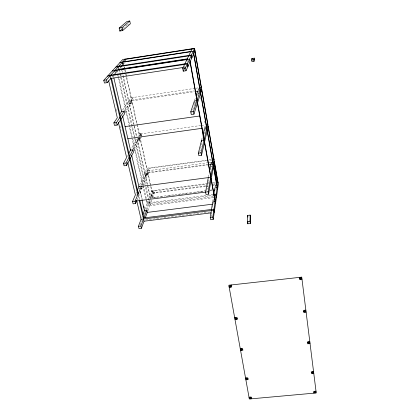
<?xml version="1.0" encoding="UTF-8"?>
<svg xmlns="http://www.w3.org/2000/svg" width="420" height="420" viewBox="0 0 420 420"><rect width="100%" height="100%" fill="white"/><g stroke="black" fill="none" stroke-linecap="round" stroke-linejoin="round"><path stroke-width="0.32" stroke-dasharray="2.1 1.58" d="M211.166 216.573L211.459 214.678M211.554 214.042L211.748 212.783M212.594 207.286L212.982 204.75M213.171 203.522L213.444 201.731M213.539 201.138L213.722 199.941M215.25 190.003L215.329 189.467M215.334 187.173L215.806 184.102M212.772 201.311L213.418 197.159M215.05 186.711L215.639 182.952L212.389 183.377M206.829 190.045L207.296 187.509M207.412 186.874L208.346 181.802M208.462 181.167L208.693 179.902M210.536 169.895L211.202 166.247M211.628 163.952L211.942 162.23M211.223 164.005L211.538 162.288M208.383 177.056L208.966 173.927M210.814 164.047L211.575 159.968L208.997 160.34M199.731 151.972L201.968 142.753M204.183 133.613L204.635 131.759M204.782 131.14L205.448 128.389M205.59 127.811L205.868 126.656M205.107 127.827L205.385 126.677M201.653 139.86L202.708 135.571M204.477 128.394L205.217 125.407M191.636 113.29L195.384 101.897M197.526 95.392L198.639 92.011M198.629 90.195L199.033 88.972M194.534 100.543L195.515 97.618M198.004 90.211L198.823 87.78L195.578 88.258M147.94 210.599L149.725 205.748L148.255 199.243M212.94 196.77L150.082 204.776L151.877 199.894M155.783 197.647L152.549 198.061L154.403 193.032L153.951 190.964M154.177 191.998L152.318 197.017L150.077 197.305M146.995 209.638L150.502 200.214M151.405 197.788L154.145 190.439M153.043 190.585L150.964 196.114L151.195 197.164M140.333 224.921L142.17 220.038M144.233 214.541L144.921 212.709M145.142 212.111L145.819 210.315M146.039 209.722L149.636 200.146M151.431 198.209L150.308 198.35L152.397 192.791L139.923 136.595M141.724 217.628L142.17 216.447M144.874 209.333L146.937 203.9L145.945 199.542M213.197 194.513L147.304 202.939L148.685 199.295M148.916 198.686L151.94 190.727L209.234 183.283M137.12 199.92L143.026 185.829M143.262 185.257L149.646 170.037M147.441 173.644L147.226 174.153L144.947 174.458M141.803 185.288L149.179 167.905M146.543 174.872L146.328 175.387L145.845 173.224L146.06 172.715M139.692 188.412L139.451 188.974L139.188 187.85M140.905 185.566L147.415 170.331M136.075 193.321L136.595 192.124M139.66 185.036L146.942 168.205L211.669 159.521M134.048 151.137L141.561 136.61M139.834 137.881L138.511 140.416L138.007 138.149L136.841 138.311L131.371 148.554M141.041 136.022L141.593 134.962M124.63 164.729L125.197 163.658M132.799 149.221L139.272 136.93M133.219 149.336L139.172 137.986L139.676 140.254L137.351 140.579M140.238 135.954L141.572 133.413L139.288 133.733L137.928 136.279M140.002 134.032L140.228 133.597L140.721 135.828M138.805 136.647L140.427 133.571M127.087 156.576L127.654 155.505M125.328 112.676L131.717 102.984L131.187 100.606L128.809 100.958L122.845 74.356M130.531 103.157L130.268 103.546L129.738 101.168L130.001 100.779M131.455 101.798L131.198 102.186L128.814 102.533M115.18 124.457L115.862 123.433M124.294 110.859L133.313 97.44M122.63 110.019L131.224 97.414M111.809 77.354L113.017 75.978M116.146 72.434L117.327 71.09M119.837 68.245L120.703 67.258M123.538 64.045L124.304 63.168M105.263 82.126L106.103 81.186M122.777 28.481L127.197 24.659M127.685 24.234L128.751 24.061M184.07 66.791L185.367 66.591M130.972 97.787L194.933 88.352M131.492 100.128L194.082 90.925M128.546 101.341L194.439 91.665M131.717 102.984L129.339 103.331L137.078 137.865M129.082 103.724L131.46 103.373L130.93 100.989M199.332 93.434L198.109 93.613L197.894 92.4M196.145 103.315L194.859 103.498L194.628 102.228M200.844 125.48L139.057 134.164L126.457 77.469M201.49 125.386L205.37 124.84M148.969 168.394L208.352 160.435M208.394 162.645L147.205 170.825L150.465 185.504M209.039 162.561L212.929 162.041M150.308 198.35L137.093 139.445L139.424 139.12L139.66 138.673L139.912 139.802L137.587 140.128L144.926 172.867L207.617 164.477M144.706 173.376L208.121 164.892M145.189 175.534L147.467 175.234L146.984 173.072M212.279 166.588L211.113 166.745L210.919 165.643M140.884 188.255L142.076 188.097L141.818 186.974M140.642 188.816L141.839 188.664L141.582 187.535M212.478 182.863L215.066 182.522M151.741 191.252L208.493 183.881M152.397 192.791L206.987 185.714M212.84 184.958L216.085 184.537M205.632 186.396L152.203 193.316L150.607 186.144M206.283 186.312L208.226 186.06M212.116 185.556L216.006 185.052M149.84 196.261L152.087 195.967L152.549 198.061M206.299 190.628L152.754 197.521L152.287 195.426L150.045 195.715L145.409 175.025L147.683 174.725L147.2 172.562M210.168 190.129L212.105 189.882M156.429 197.568L159.663 197.148M160.309 197.069L163.537 196.649M166.126 196.319L168.063 196.072M168.709 195.988L171.943 195.573M172.589 195.489L175.822 195.074M178.406 194.738L180.343 194.492M180.989 194.408L184.222 193.993M184.868 193.909L188.748 193.41M189.394 193.326L191.977 192.995M194.565 192.659L200.382 191.914M201.028 191.83L204.262 191.415M210.079 190.664L212.016 190.417M146.937 203.9L213.05 195.463M149.725 205.748L213.439 197.636M145.724 219.98L210.614 211.885M116.056 109.4L116.655 111.946M119.931 125.969L120.976 130.431M135.949 194.497L136.216 195.647M138.269 193.604L139.681 199.678M138.112 195.757L139.115 200.062M140.275 190.942L142.312 199.804M113.453 76.151L113.741 77.417M140.18 192.145L141.934 199.752M116.54 70.329L117.264 73.526M117.411 74.167L131.722 137.062M131.87 137.697L142.684 185.22M142.826 185.84L145.803 198.917M118.902 69.305L119.768 73.143M119.91 73.784L131.413 124.698M131.555 125.328L134.132 136.726M134.274 137.356L148.113 198.623M117.049 69.757L117.773 72.944M118.351 75.495L129.581 124.929M129.727 125.559L132.305 136.915M132.877 139.44L143.231 185.021M143.378 185.661L147.304 202.939M121.994 70.555L122.703 73.721M120.577 65.809L121.144 68.345M121.286 68.98L121.999 72.156M122.85 75.962L136.416 136.427M119.548 69.373L120.409 73.201M120.551 73.841L145.535 184.622M146.097 187.105L148.617 198.292M148.759 198.912L150.082 204.776M123.349 63.499L123.916 66.04M124.058 66.675L124.619 69.211M124.761 69.846L125.186 71.752M125.748 74.293L126.315 76.834M139.692 137.03L146.727 168.698M141.346 133.844L141.839 136.075L142.065 135.639L139.781 135.959L137.471 125.554M123.627 63.189L123.905 64.454M124.472 66.99L124.892 68.891M125.034 69.526L125.879 73.327M126.016 73.962L126.583 76.498M126.719 77.133L137.329 124.924M194.765 101.813L194.996 103.084M187.231 61.378L187.394 62.27M198.02 92.033L198.235 93.24M204.682 129.549L204.887 130.704M200.492 97.225L200.828 99.146M204.682 120.96L205.023 122.887M216.017 187.724L216.206 188.79M132.358 98.469L132.673 98.637L132.374 98.427M140.511 134.773L140.842 134.899L140.511 134.773M148.124 169.145L148.449 169.265L148.145 169.113M152.917 191.651L153.232 191.767L152.938 191.615"/><path stroke-width="0.63" d="M250.362 223.498L250.514 217.371L250.163 215.103L247.648 215.408L247.443 221.508L247.805 223.813L250.362 223.498L250 221.193L250.163 215.103M247.805 223.813L247.889 221.356M215.093 201.595L212.678 201.899L210.252 217.423L210.683 219.734L213.218 219.424L218.337 184.244L194.565 48.363L122.798 59.467L103.772 80.299L104.428 83.06L107.142 82.651L110.843 78.445L183.146 67.489M213.218 219.424L212.798 217.109L217.97 182.149L217.303 182.233L217.224 182.747L216.169 182.884M210.735 177.282L208.278 177.608L205.574 192.092L206.015 194.486L208.598 194.156L214.331 161.348M208.598 194.156L208.157 191.756L213.953 159.185L212.809 159.338L212.405 161.564M209.433 171.428L210.719 164.54L213.055 164.231M204.047 139.997L201.532 140.343L198.371 153.137L198.839 155.662L201.49 155.305L208.204 126.331M201.49 155.305L201.028 152.775L207.811 124.058L206.64 124.226L206.225 125.942M203.012 134.347L204.372 128.835L206.761 128.499M196.975 100.58L194.397 100.958L190.743 111.846L191.237 114.518L193.956 114.13L201.752 89.455M193.956 114.13L193.468 111.458L201.338 87.071M199.621 88.82L200.02 87.602L201.222 87.428L194.434 48.647L124.919 59.399L125.459 61.861M196.109 95.865L197.678 91.187M136.663 200.377L141.089 219.292L138.422 226.317L138.962 228.58L141.435 228.275L144.034 221.214L139.262 200.692M145.304 217.765L147.273 212.415L146.774 210.236L144.417 210.536L142.081 200.387M147.021 211.328L147.242 210.725M141.435 228.275L140.9 226.007L146.774 210.236M142.842 214.672L144.643 209.937M127.775 162.44L135.382 194.922L132.536 201.506L133.093 203.852L135.608 203.532L136.868 200.519M141.325 186.412L135.051 201.185L135.608 203.532M137.114 190.922L139.172 186.165M192.113 48.741L182.7 68.345L183.225 71.169L186.018 70.749L195.001 50.867M186.018 70.749L185.498 67.919L194.565 48.363M183.225 71.169L184.821 67.762M118.361 122.252L126.609 157.463L123.475 163.333L124.063 165.805L126.641 165.459L133.497 152.197L132.956 149.83L130.505 150.171L122.614 115.904M126.641 165.459L126.058 162.981L132.956 149.83M128.798 153.374L130.772 149.672M108.644 80.766L117.322 117.805L113.873 122.866L114.492 125.475L117.138 125.097L124.682 113.652L124.11 111.164L121.601 111.526L113.888 78.046M117.138 125.097L116.519 122.483L124.11 111.164M119.553 114.534L121.895 111.095M113.825 75.064L115.437 73.232L114.839 70.607M121.569 66.276L122.871 64.801L122.314 62.297M122.593 63.546L122.876 63.231M103.772 80.299L106.491 79.884L110.219 75.742L137.844 194.602M110.78 75.112L118.319 66.733L118.902 69.305L187.84 58.758M118.823 66.171L125.192 59.094M122.651 30.581L130.352 23.804L129.754 21L127.087 21.431L119.18 28.072L119.831 31.033L122.651 30.581L122.005 27.62L129.754 21M119.831 31.033L122.288 28.907M119.18 28.072L122.005 27.62M122.598 61.982L190.806 51.461M119.868 62.669L193.174 51.366L217.544 189.709M116.319 66.559L191.483 55.015L191.945 57.629M115.805 67.121L191.237 55.54L191.704 58.165M115.154 70.255L187.063 59.257M112.266 71.001L189.551 59.183L215.492 203.81M108.139 75.516L187.583 63.425L188.081 66.181M107.562 76.146L187.309 64.019L187.808 66.78M182.7 68.345L185.498 67.919M251.638 60.018L254.504 59.588M195.736 91.476L200.125 90.83M113.873 122.866L116.519 122.483M190.743 111.846L193.468 111.458M125.081 126.614L199.736 115.988M127.864 138.7L201.952 128.326M198.371 153.137L201.028 152.775M123.475 163.333L126.058 162.981M212.72 159.815L213.869 159.663L208.11 126.756M208.772 164.803L210.719 164.54M208.278 177.608L138.931 186.722L131.633 155.069M217.166 187.572L214.867 187.871L213.843 194.428L216.2 194.129L216.584 196.303M213.308 190.25L214.599 190.087M132.536 201.506L208.157 191.756M213.696 195.379L216.059 195.079L216.447 197.258M147.273 212.415L212.436 204.199M141.089 219.292L213.822 210.2L214.232 212.473M144.034 221.214L211.097 212.861M138.422 226.317L140.9 226.007M210.252 217.423L212.798 217.109M247.443 221.508L250 221.193M229.005 286.282L231.43 286.015M299.376 278.476L301.865 278.197M229.194 287.327L231.62 287.06L231.242 284.965M301.996 279.263L299.507 279.542L299.24 277.405M234.654 317.609L237.027 317.363L237.384 319.358L235.011 319.604M305.86 310.118L303.429 310.375L303.686 312.401L306.112 312.149M234.833 318.607L237.206 318.36M303.555 311.388L305.986 311.136M309.808 341.644L307.43 341.88L307.676 343.817L310.049 343.581M240.24 348.6L242.56 348.369L242.902 350.269L240.581 350.501M307.556 342.851L309.929 342.615M240.413 349.55L242.728 349.319M245.548 378.021L247.816 377.806L248.136 379.622L245.873 379.838M313.556 371.59L311.231 371.805L311.467 373.653L313.787 373.433M245.71 378.929L247.978 378.714M311.351 372.729L313.672 372.514M249.013 397.241L251.244 397.036L251.559 398.8M316.008 391.167L313.719 391.372L313.945 393.162M249.17 398.123L251.402 397.919M313.834 392.269L316.118 392.06M106.491 79.884L107.142 82.651M111.552 78.445L138.269 193.604M139.823 200.303L143.913 217.917L213.974 209.15L214.384 211.412M143.771 206.136L144.207 208.037M186.905 59.588L187.068 60.48M201.532 140.343L201.747 141.55M190.181 61.53L197.106 100.17M197.563 102.711L204.157 139.514M204.593 141.923L210.829 176.736M211.244 179.025L215.182 201.007M230.029 285.101L230.407 287.196M235.841 317.483L236.197 319.478M241.4 348.485L241.742 350.385M246.682 377.911L247.007 379.727M250.131 397.142L250.446 398.9M213.796 163.212L217.224 182.747M193.757 53.623L200.246 90.458M200.671 92.883L206.866 128.063M207.27 130.368L213.145 163.737M213.533 165.937L217.245 187.042M201.642 89.812L207.711 124.478M214.247 161.831L217.896 182.658M247.648 215.408L247.916 217.114M252.872 58.364L253.271 61.241M300.484 277.268L300.752 279.405M304.642 310.244L304.899 312.275M308.616 341.764L308.863 343.697M312.396 371.695L312.627 373.543M314.864 391.267L315.089 393.057M254.305 58.144L251.438 58.58L251.837 61.457L254.704 61.026L254.305 58.144M301.728 277.132L228.816 285.233L249.328 399L316.229 392.957L301.728 277.132"/></g></svg>
